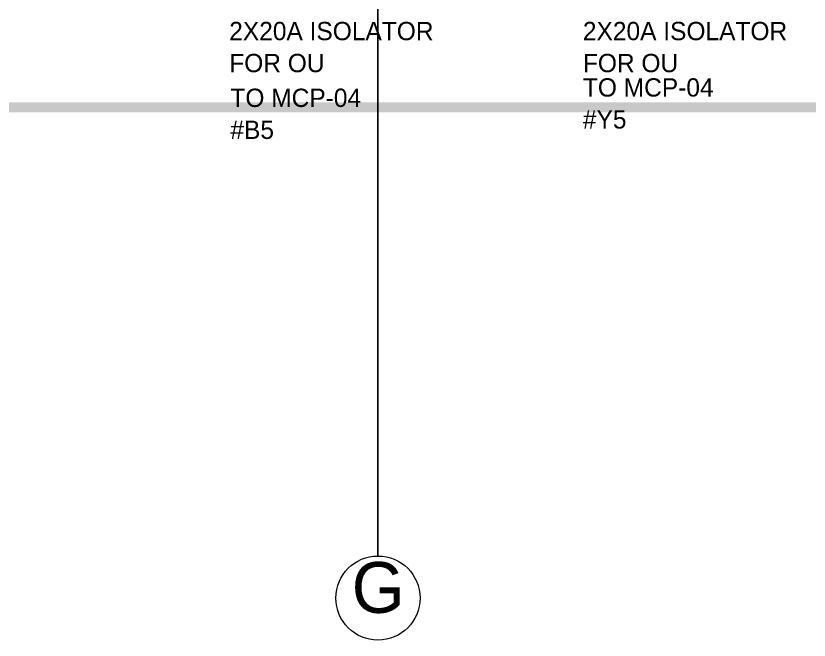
# Model space of a CAD drawing. Header units: metres. Extents: x 75097 to 220762, y -1557923 to -1361206.
# Drawn here: x 126405 to 134201, y -1478125 to -1471984 of the extents above; entities that cross this region are included whole.
import ezdxf

# ---------------------------------------------------------------- set-up
doc = ezdxf.new("R2010")
doc.units = ezdxf.units.M
doc.linetypes.add('DASHED2', pattern=[0.375, 0.25, -0.125])
doc.layers.get('0').update_dxf_attribs({"lineweight": 0})
doc.layers.add('A-100 - Copy$0$axes', color=8, linetype='Continuous')
doc.layers.add('A-100 - Copy$0$AxisBalloons_2', color=8, linetype='Continuous', lineweight=0)
doc.layers.add('A-100 - Copy$0$TEXT', color=8, linetype='Continuous', lineweight=0)
doc.layers.add('E-POWR', color=7, linetype='Continuous', lineweight=9, true_color=0x4e7e3e)
doc.layers.add('E-POWR-IDEN _1-100_', color=7, linetype='Continuous', lineweight=9, true_color=0x4e7e3e)
doc.styles.add('A-100 - Copy$0$Standard', font='GOTHIC.TTF')
doc.styles.add('Optima_5', font='', dxfattribs={"height": 3.001645})
doc.styles.get('Optima_5').set_extended_font_data('Optima')

# ---------------------------------------------------------------- blocks, each defined once
blk = doc.blocks.new('A-100 - Copy')
at = {"layer": 'A-100 - Copy$0$axes'}
blk.add_line((129963.3, -1477297.4, 0), (129963.3, -1387547.7, 0), dxfattribs=at)
at = {"layer": 'A-100 - Copy$0$AxisBalloons_2'}
blk.add_circle((129963.3, -1477711.3, 0), 413.9, dxfattribs=at)
at = {"layer": 'A-100 - Copy$0$TEXT', "insert": (129705.6, -1477356.7, 0), "char_height": 500, "attachment_point": 1, "style": 'A-100 - Copy$0$Standard'}
blk.add_mtext_dynamic_manual_height_columns('G', width=500, gutter_width=1, heights=[0], dxfattribs=at)

msp = doc.modelspace()

# ---------------------------------------------------------------- linework, layer by layer
at = {"layer": 'E-POWR', "color": 240, "linetype": 'DASHED2', "ltscale": 500, "true_color": 0xf10e52, "const_width": 100}
msp.add_lwpolyline([(151498.3, -1472883.1), (112645.3, -1472883.1), (112645.3, -1475532.7), (108725.3, -1475532.7), (108725.3, -1471773.7), (89402.2, -1471773.7), (89402.2, -1455502.7), (85952.6, -1455502.7), (85952.6, -1438651.4), (97267.4, -1438651.4), (97267.4, -1426702.7)], dxfattribs=at)

# ---------------------------------------------------------------- texts
at = {"layer": 'E-POWR-IDEN _1-100_', "width": 2475.925, "attachment_point": 1, "rotation": 360, "line_spacing_factor": 1.047943, "style": 'Optima_5'}
for s, insert, char_height in [('2X20A ISOLATOR\\PFOR OU', (128501.9, -1472043.1, 0), 180.099), ('2X20A ISOLATOR\\PFOR OU', (131977.7, -1472043.1, 0), 180.099), ('TO MCP-04 \\P#Y5', (131977.7, -1472597.8, 0), 180.1), ('TO MCP-04 \\P#B5', (128513.2, -1472699.9), 180.1)]:
    msp.add_mtext(s, dxfattribs=dict(at, insert=insert, char_height=char_height))

# ---------------------------------------------------------------- next in the draw order: block references
msp.add_blockref('A-100 - Copy', (0, 0))

doc.saveas('drawing.dxf')
